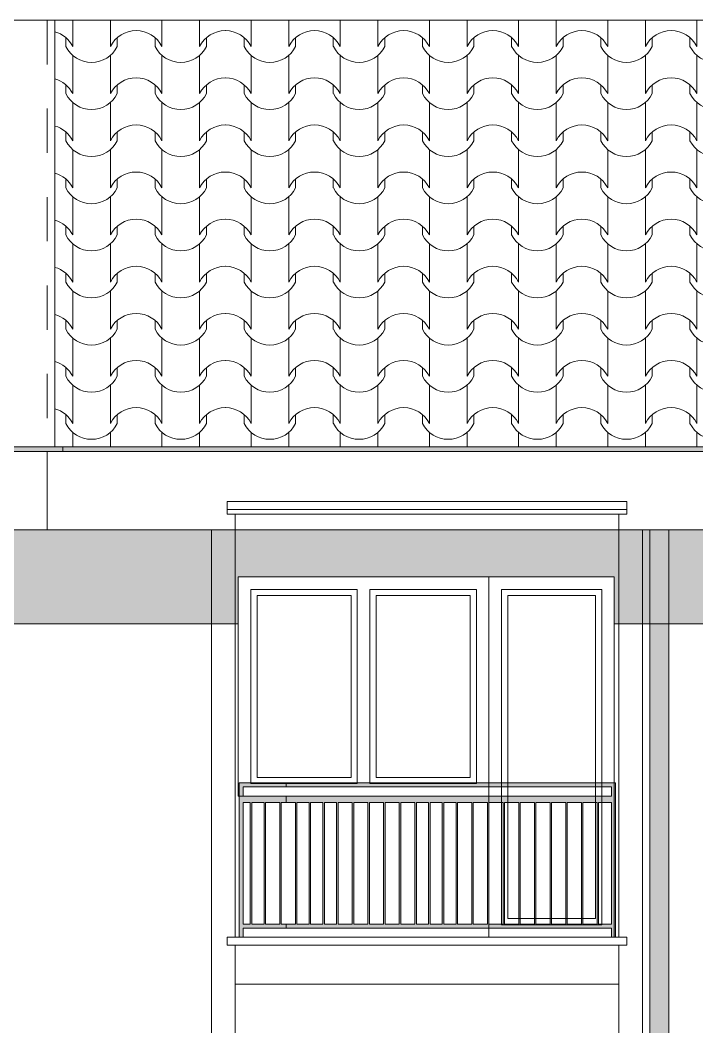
# Model space of a CAD drawing. Header units: feet. Extents: x 2791058 to 2855058, y -67651 to -18651.
# Drawn here: x 2810626 to 2812785, y -32555 to -29342 of the extents above; entities that cross this region are included whole.
import ezdxf

# ---------------------------------------------------------------- set-up
doc = ezdxf.new("R2010")
doc.units = ezdxf.units.FT
doc.header["$MEASUREMENT"] = 0
doc.linetypes.add('Dashed', pattern=[282.222223, 141.111112, -141.111112])
doc.linetypes.add('Hidden Line', pattern=[195.611112, 141.111112, -54.5])
doc.layers.add('Exterior walls', color=7, linetype='Continuous')
for name, color, linetype, lineweight in [('Exterior walls_Pen_No__1', 7, 'Continuous', 0), ('Exterior walls_Pen_No__80', 3, 'Continuous', 0), ('Lines_Pen_No__20', 1, 'Continuous', 0), ('Shell - Roof_Pen_No__21', 7, 'Continuous', 0), ('Structural - Bearing_Pen_No__1', 7, 'Continuous', 0)]:
    doc.layers.add(name, color=color, linetype=linetype, lineweight=lineweight)
doc.layers.add('Structural - Bearing_Pen_No__61', color=7, linetype='Continuous', lineweight=0, true_color=0x6a6a6a)
doc.layers.add('Structural - Bearing_Pen_No__62', color=7, linetype='Continuous', lineweight=0, true_color=0xaaaaaa)

# ---------------------------------------------------------------- blocks, each defined once
blk = doc.blocks.new('*X4', base_point=(2247653.8, -76425))
at = {"layer": 'Structural - Bearing_Pen_No__62', "color": 253, "linetype": 'Continuous', "lineweight": 0, "true_color": 0xaaaaaa}
for p, q in [((2810793.7, -29342.3), (2810793.7, -29365.5)), ((2810913.9, -29342.3), (2810913.9, -29365.5)), ((2811078.2, -29342.3), (2811078.2, -29365.5)), ((2811198.4, -29342.3), (2811198.4, -29365.5)), ((2811362.7, -29342.3), (2811362.7, -29365.5)), ((2811482.9, -29342.3), (2811482.9, -29365.5)), ((2811647.1, -29342.3), (2811647.1, -29365.5)), ((2811767.4, -29342.3), (2811767.4, -29365.5)), ((2811931.6, -29342.3), (2811931.6, -29365.5)), ((2812051.9, -29342.3), (2812051.9, -29365.5)), ((2812216.1, -29342.3), (2812216.1, -29365.5)), ((2812336.3, -29342.3), (2812336.3, -29365.5)), ((2812500.6, -29342.3), (2812500.6, -29365.5)), ((2812620.8, -29342.3), (2812620.8, -29365.5)), ((2812785.1, -29342.3), (2812785.1, -29365.5)), ((2810793.7, -29365.5), (2810793.7, -29426.5)), ((2810913.9, -29365.5), (2810913.9, -29426.5)), ((2811078.2, -29365.5), (2811078.2, -29426.5)), ((2811198.4, -29365.5), (2811198.4, -29426.5)), ((2811362.7, -29365.5), (2811362.7, -29426.5)), ((2811482.9, -29365.5), (2811482.9, -29426.5)), ((2811647.1, -29365.5), (2811647.1, -29426.5)), ((2811767.4, -29365.5), (2811767.4, -29426.5)), ((2811931.6, -29365.5), (2811931.6, -29426.5)), ((2812051.9, -29365.5), (2812051.9, -29426.5)), ((2812216.1, -29365.5), (2812216.1, -29426.5)), ((2812336.3, -29365.5), (2812336.3, -29426.5)), ((2812500.6, -29365.5), (2812500.6, -29426.5)), ((2812620.8, -29365.5), (2812620.8, -29426.5)), ((2812785.1, -29365.5), (2812785.1, -29426.5)), ((2810771.7, -29398.4), (2810771.7, -29426.5)), ((2810935.9, -29398.4), (2810935.9, -29426.5)), ((2811056.2, -29398.4), (2811056.2, -29426.5)), ((2811220.4, -29398.4), (2811220.4, -29426.5)), ((2811340.7, -29398.4), (2811340.7, -29426.5)), ((2811504.9, -29398.4), (2811504.9, -29426.5)), ((2811625.1, -29398.4), (2811625.1, -29426.5)), ((2811789.4, -29398.4), (2811789.4, -29426.5)), ((2811909.6, -29398.4), (2811909.6, -29426.5)), ((2812073.9, -29398.4), (2812073.9, -29426.5)), ((2812194.1, -29398.4), (2812194.1, -29426.5)), ((2812358.3, -29398.4), (2812358.3, -29426.5)), ((2812478.6, -29398.4), (2812478.6, -29426.5)), ((2812642.8, -29398.4), (2812642.8, -29426.5)), ((2812763.1, -29398.4), (2812763.1, -29426.5)), ((2810793.7, -29454.9), (2810793.7, -29515.8)), ((2810913.9, -29454.9), (2810913.9, -29515.8)), ((2811078.2, -29454.9), (2811078.2, -29515.8)), ((2811198.4, -29454.9), (2811198.4, -29515.8)), ((2811362.7, -29454.9), (2811362.7, -29515.8)), ((2811482.9, -29454.9), (2811482.9, -29515.8)), ((2811647.1, -29454.9), (2811647.1, -29515.8)), ((2811767.4, -29454.9), (2811767.4, -29515.8)), ((2811931.6, -29454.9), (2811931.6, -29515.8)), ((2812051.9, -29454.9), (2812051.9, -29515.8)), ((2812216.1, -29454.9), (2812216.1, -29515.8)), ((2812336.3, -29454.9), (2812336.3, -29515.8)), ((2812500.6, -29454.9), (2812500.6, -29515.8)), ((2812620.8, -29454.9), (2812620.8, -29515.8)), ((2812785.1, -29454.9), (2812785.1, -29515.8)), ((2810793.7, -29515.8), (2810793.7, -29576.8)), ((2810913.9, -29515.8), (2810913.9, -29576.8)), ((2811078.2, -29515.8), (2811078.2, -29576.8)), ((2811198.4, -29515.8), (2811198.4, -29576.8)), ((2811362.7, -29515.8), (2811362.7, -29576.8)), ((2811482.9, -29515.8), (2811482.9, -29576.8)), ((2811647.1, -29515.8), (2811647.1, -29576.8)), ((2811767.4, -29515.8), (2811767.4, -29576.8)), ((2811931.6, -29515.8), (2811931.6, -29576.8)), ((2812051.9, -29515.8), (2812051.9, -29576.8)), ((2812216.1, -29515.8), (2812216.1, -29576.8)), ((2812336.3, -29515.8), (2812336.3, -29576.8)), ((2812500.6, -29515.8), (2812500.6, -29576.8)), ((2812620.8, -29515.8), (2812620.8, -29576.8)), ((2812785.1, -29515.8), (2812785.1, -29576.8)), ((2810771.7, -29548.8), (2810771.7, -29576.8)), ((2810935.9, -29548.8), (2810935.9, -29576.8)), ((2811056.2, -29548.8), (2811056.2, -29576.8)), ((2811220.4, -29548.8), (2811220.4, -29576.8)), ((2811340.7, -29548.8), (2811340.7, -29576.8)), ((2811504.9, -29548.8), (2811504.9, -29576.8)), ((2811625.1, -29548.8), (2811625.1, -29576.8)), ((2811789.4, -29548.8), (2811789.4, -29576.8)), ((2811909.6, -29548.8), (2811909.6, -29576.8)), ((2812073.9, -29548.8), (2812073.9, -29576.8)), ((2812194.1, -29548.8), (2812194.1, -29576.8)), ((2812358.3, -29548.8), (2812358.3, -29576.8)), ((2812478.6, -29548.8), (2812478.6, -29576.8)), ((2812642.8, -29548.8), (2812642.8, -29576.8)), ((2812763.1, -29548.8), (2812763.1, -29576.8)), ((2810793.7, -29605.2), (2810793.7, -29666.2)), ((2810913.9, -29605.2), (2810913.9, -29666.2)), ((2811078.2, -29605.2), (2811078.2, -29666.2)), ((2811198.4, -29605.2), (2811198.4, -29666.2)), ((2811362.7, -29605.2), (2811362.7, -29666.2)), ((2811482.9, -29605.2), (2811482.9, -29666.2)), ((2811647.1, -29605.2), (2811647.1, -29666.2)), ((2811767.4, -29605.2), (2811767.4, -29666.2)), ((2811931.6, -29605.2), (2811931.6, -29666.2)), ((2812051.9, -29605.2), (2812051.9, -29666.2)), ((2812216.1, -29605.2), (2812216.1, -29666.2)), ((2812336.3, -29605.2), (2812336.3, -29666.2)), ((2812500.6, -29605.2), (2812500.6, -29666.2)), ((2812620.8, -29605.2), (2812620.8, -29666.2)), ((2812785.1, -29605.2), (2812785.1, -29666.2)), ((2810793.7, -29666.2), (2810793.7, -29727.1)), ((2810913.9, -29666.2), (2810913.9, -29727.1)), ((2811078.2, -29666.2), (2811078.2, -29727.1)), ((2811198.4, -29666.2), (2811198.4, -29727.1)), ((2811362.7, -29666.2), (2811362.7, -29727.1)), ((2811482.9, -29666.2), (2811482.9, -29727.1)), ((2811647.1, -29666.2), (2811647.1, -29727.1)), ((2811767.4, -29666.2), (2811767.4, -29727.1)), ((2811931.6, -29666.2), (2811931.6, -29727.1)), ((2812051.9, -29666.2), (2812051.9, -29727.1)), ((2812216.1, -29666.2), (2812216.1, -29727.1)), ((2812336.3, -29666.2), (2812336.3, -29727.1)), ((2812500.6, -29666.2), (2812500.6, -29727.1)), ((2812620.8, -29666.2), (2812620.8, -29727.1)), ((2812785.1, -29666.2), (2812785.1, -29727.1)), ((2810771.7, -29699.1), (2810771.7, -29727.1)), ((2810935.9, -29699.1), (2810935.9, -29727.1)), ((2811056.2, -29699.1), (2811056.2, -29727.1)), ((2811220.4, -29699.1), (2811220.4, -29727.1)), ((2811340.7, -29699.1), (2811340.7, -29727.1)), ((2811504.9, -29699.1), (2811504.9, -29727.1)), ((2811625.1, -29699.1), (2811625.1, -29727.1)), ((2811789.4, -29699.1), (2811789.4, -29727.1)), ((2811909.6, -29699.1), (2811909.6, -29727.1)), ((2812073.9, -29699.1), (2812073.9, -29727.1)), ((2812194.1, -29699.1), (2812194.1, -29727.1)), ((2812358.3, -29699.1), (2812358.3, -29727.1)), ((2812478.6, -29699.1), (2812478.6, -29727.1)), ((2812642.8, -29699.1), (2812642.8, -29727.1)), ((2812763.1, -29699.1), (2812763.1, -29727.1)), ((2810793.7, -29755.5), (2810793.7, -29816.5)), ((2810913.9, -29755.5), (2810913.9, -29816.5)), ((2811078.2, -29755.5), (2811078.2, -29816.5)), ((2811198.4, -29755.5), (2811198.4, -29816.5)), ((2811362.7, -29755.5), (2811362.7, -29816.5)), ((2811482.9, -29755.5), (2811482.9, -29816.5)), ((2811647.1, -29755.5), (2811647.1, -29816.5)), ((2811767.4, -29755.5), (2811767.4, -29816.5)), ((2811931.6, -29755.5), (2811931.6, -29816.5)), ((2812051.9, -29755.5), (2812051.9, -29816.5)), ((2812216.1, -29755.5), (2812216.1, -29816.5)), ((2812336.3, -29755.5), (2812336.3, -29816.5)), ((2812500.6, -29755.5), (2812500.6, -29816.5)), ((2812620.8, -29755.5), (2812620.8, -29816.5)), ((2812785.1, -29755.5), (2812785.1, -29816.5)), ((2810793.7, -29816.5), (2810793.7, -29877.5)), ((2810913.9, -29816.5), (2810913.9, -29877.5)), ((2811078.2, -29816.5), (2811078.2, -29877.5)), ((2811198.4, -29816.5), (2811198.4, -29877.5)), ((2811362.7, -29816.5), (2811362.7, -29877.5)), ((2811482.9, -29816.5), (2811482.9, -29877.5)), ((2811647.1, -29816.5), (2811647.1, -29877.5)), ((2811767.4, -29816.5), (2811767.4, -29877.5)), ((2811931.6, -29816.5), (2811931.6, -29877.5)), ((2812051.9, -29816.5), (2812051.9, -29877.5)), ((2812216.1, -29816.5), (2812216.1, -29877.5)), ((2812336.3, -29816.5), (2812336.3, -29877.5)), ((2812500.6, -29816.5), (2812500.6, -29877.5)), ((2812620.8, -29816.5), (2812620.8, -29877.5)), ((2812785.1, -29816.5), (2812785.1, -29877.5)), ((2810771.7, -29849.5), (2810771.7, -29877.5)), ((2810935.9, -29849.5), (2810935.9, -29877.5)), ((2811056.2, -29849.5), (2811056.2, -29877.5)), ((2811220.4, -29849.5), (2811220.4, -29877.5)), ((2811340.7, -29849.5), (2811340.7, -29877.5)), ((2811504.9, -29849.5), (2811504.9, -29877.5)), ((2811625.1, -29849.5), (2811625.1, -29877.5)), ((2811789.4, -29849.5), (2811789.4, -29877.5)), ((2811909.6, -29849.5), (2811909.6, -29877.5)), ((2812073.9, -29849.5), (2812073.9, -29877.5)), ((2812194.1, -29849.5), (2812194.1, -29877.5)), ((2812358.3, -29849.5), (2812358.3, -29877.5)), ((2812478.6, -29849.5), (2812478.6, -29877.5)), ((2812642.8, -29849.5), (2812642.8, -29877.5)), ((2812763.1, -29849.5), (2812763.1, -29877.5)), ((2810793.7, -29905.9), (2810793.7, -29966.8)), ((2810913.9, -29905.9), (2810913.9, -29966.8)), ((2811078.2, -29905.9), (2811078.2, -29966.8)), ((2811198.4, -29905.9), (2811198.4, -29966.8)), ((2811362.7, -29905.9), (2811362.7, -29966.8)), ((2811482.9, -29905.9), (2811482.9, -29966.8)), ((2811647.1, -29905.9), (2811647.1, -29966.8)), ((2811767.4, -29905.9), (2811767.4, -29966.8)), ((2811931.6, -29905.9), (2811931.6, -29966.8)), ((2812051.9, -29905.9), (2812051.9, -29966.8)), ((2812216.1, -29905.9), (2812216.1, -29966.8)), ((2812336.3, -29905.9), (2812336.3, -29966.8)), ((2812500.6, -29905.9), (2812500.6, -29966.8)), ((2812620.8, -29905.9), (2812620.8, -29966.8)), ((2812785.1, -29905.9), (2812785.1, -29966.8)), ((2810793.7, -29966.8), (2810793.7, -30027.8)), ((2810913.9, -29966.8), (2810913.9, -30027.8)), ((2811078.2, -29966.8), (2811078.2, -30027.8)), ((2811198.4, -29966.8), (2811198.4, -30027.8)), ((2811362.7, -29966.8), (2811362.7, -30027.8)), ((2811482.9, -29966.8), (2811482.9, -30027.8)), ((2811647.1, -29966.8), (2811647.1, -30027.8)), ((2811767.4, -29966.8), (2811767.4, -30027.8)), ((2811931.6, -29966.8), (2811931.6, -30027.8)), ((2812051.9, -29966.8), (2812051.9, -30027.8)), ((2812216.1, -29966.8), (2812216.1, -30027.8)), ((2812336.3, -29966.8), (2812336.3, -30027.8)), ((2812500.6, -29966.8), (2812500.6, -30027.8)), ((2812620.8, -29966.8), (2812620.8, -30027.8)), ((2812785.1, -29966.8), (2812785.1, -30027.8)), ((2810771.7, -29999.8), (2810771.7, -30027.8)), ((2810935.9, -29999.8), (2810935.9, -30027.8)), ((2811056.2, -29999.8), (2811056.2, -30027.8)), ((2811220.4, -29999.8), (2811220.4, -30027.8)), ((2811340.7, -29999.8), (2811340.7, -30027.8)), ((2811504.9, -29999.8), (2811504.9, -30027.8)), ((2811625.1, -29999.8), (2811625.1, -30027.8)), ((2811789.4, -29999.8), (2811789.4, -30027.8)), ((2811909.6, -29999.8), (2811909.6, -30027.8)), ((2812073.9, -29999.8), (2812073.9, -30027.8)), ((2812194.1, -29999.8), (2812194.1, -30027.8)), ((2812358.3, -29999.8), (2812358.3, -30027.8)), ((2812478.6, -29999.8), (2812478.6, -30027.8)), ((2812642.8, -29999.8), (2812642.8, -30027.8)), ((2812763.1, -29999.8), (2812763.1, -30027.8)), ((2810793.7, -30056.2), (2810793.7, -30117.2)), ((2810913.9, -30056.2), (2810913.9, -30117.2)), ((2811078.2, -30056.2), (2811078.2, -30117.2)), ((2811198.4, -30056.2), (2811198.4, -30117.2)), ((2811362.7, -30056.2), (2811362.7, -30117.2)), ((2811482.9, -30056.2), (2811482.9, -30117.2)), ((2811647.1, -30056.2), (2811647.1, -30117.2)), ((2811767.4, -30056.2), (2811767.4, -30117.2)), ((2811931.6, -30056.2), (2811931.6, -30117.2)), ((2812051.9, -30056.2), (2812051.9, -30117.2)), ((2812216.1, -30056.2), (2812216.1, -30117.2)), ((2812336.3, -30056.2), (2812336.3, -30117.2)), ((2812500.6, -30056.2), (2812500.6, -30117.2)), ((2812620.8, -30056.2), (2812620.8, -30117.2)), ((2812785.1, -30056.2), (2812785.1, -30117.2)), ((2810793.7, -30117.2), (2810793.7, -30178.2)), ((2810913.9, -30117.2), (2810913.9, -30178.2)), ((2811078.2, -30117.2), (2811078.2, -30178.2)), ((2811198.4, -30117.2), (2811198.4, -30178.2)), ((2811362.7, -30117.2), (2811362.7, -30178.2)), ((2811482.9, -30117.2), (2811482.9, -30178.2)), ((2811647.1, -30117.2), (2811647.1, -30178.2)), ((2811767.4, -30117.2), (2811767.4, -30178.2)), ((2811931.6, -30117.2), (2811931.6, -30178.2)), ((2812051.9, -30117.2), (2812051.9, -30178.2)), ((2812216.1, -30117.2), (2812216.1, -30178.2)), ((2812336.3, -30117.2), (2812336.3, -30178.2)), ((2812500.6, -30117.2), (2812500.6, -30178.2)), ((2812620.8, -30117.2), (2812620.8, -30178.2)), ((2812785.1, -30117.2), (2812785.1, -30178.2)), ((2810771.7, -30150.1), (2810771.7, -30178.2)), ((2810935.9, -30150.1), (2810935.9, -30178.2)), ((2811056.2, -30150.1), (2811056.2, -30178.2)), ((2811220.4, -30150.1), (2811220.4, -30178.2)), ((2811340.7, -30150.1), (2811340.7, -30178.2)), ((2811504.9, -30150.1), (2811504.9, -30178.2)), ((2811625.1, -30150.1), (2811625.1, -30178.2)), ((2811789.4, -30150.1), (2811789.4, -30178.2)), ((2811909.6, -30150.1), (2811909.6, -30178.2)), ((2812073.9, -30150.1), (2812073.9, -30178.2)), ((2812194.1, -30150.1), (2812194.1, -30178.2)), ((2812358.3, -30150.1), (2812358.3, -30178.2)), ((2812478.6, -30150.1), (2812478.6, -30178.2)), ((2812642.8, -30150.1), (2812642.8, -30178.2)), ((2812763.1, -30150.1), (2812763.1, -30178.2)), ((2810793.7, -30206.5), (2810793.7, -30267.5)), ((2810913.9, -30206.5), (2810913.9, -30267.5)), ((2811078.2, -30206.5), (2811078.2, -30267.5)), ((2811198.4, -30206.5), (2811198.4, -30267.5)), ((2811362.7, -30206.5), (2811362.7, -30267.5)), ((2811482.9, -30206.5), (2811482.9, -30267.5)), ((2811647.1, -30206.5), (2811647.1, -30267.5)), ((2811767.4, -30206.5), (2811767.4, -30267.5)), ((2811931.6, -30206.5), (2811931.6, -30267.5)), ((2812051.9, -30206.5), (2812051.9, -30267.5)), ((2812216.1, -30206.5), (2812216.1, -30267.5)), ((2812336.3, -30206.5), (2812336.3, -30267.5)), ((2812500.6, -30206.5), (2812500.6, -30267.5)), ((2812620.8, -30206.5), (2812620.8, -30267.5)), ((2812785.1, -30206.5), (2812785.1, -30267.5)), ((2810793.7, -30267.5), (2810793.7, -30328.5)), ((2810913.9, -30267.5), (2810913.9, -30328.5)), ((2811078.2, -30267.5), (2811078.2, -30328.5)), ((2811198.4, -30267.5), (2811198.4, -30328.5)), ((2811362.7, -30267.5), (2811362.7, -30328.5)), ((2811482.9, -30267.5), (2811482.9, -30328.5)), ((2811647.1, -30267.5), (2811647.1, -30328.5)), ((2811767.4, -30267.5), (2811767.4, -30328.5)), ((2811931.6, -30267.5), (2811931.6, -30328.5)), ((2812051.9, -30267.5), (2812051.9, -30328.5)), ((2812216.1, -30267.5), (2812216.1, -30328.5)), ((2812336.3, -30267.5), (2812336.3, -30328.5)), ((2812500.6, -30267.5), (2812500.6, -30328.5)), ((2812620.8, -30267.5), (2812620.8, -30328.5)), ((2812785.1, -30267.5), (2812785.1, -30328.5)), ((2810771.7, -30300.5), (2810771.7, -30328.5)), ((2810935.9, -30300.5), (2810935.9, -30328.5)), ((2811056.2, -30300.5), (2811056.2, -30328.5)), ((2811220.4, -30300.5), (2811220.4, -30328.5)), ((2811340.7, -30300.5), (2811340.7, -30328.5)), ((2811504.9, -30300.5), (2811504.9, -30328.5)), ((2811625.1, -30300.5), (2811625.1, -30328.5)), ((2811789.4, -30300.5), (2811789.4, -30328.5)), ((2811909.6, -30300.5), (2811909.6, -30328.5)), ((2812073.9, -30300.5), (2812073.9, -30328.5)), ((2812194.1, -30300.5), (2812194.1, -30328.5)), ((2812358.3, -30300.5), (2812358.3, -30328.5)), ((2812478.6, -30300.5), (2812478.6, -30328.5)), ((2812642.8, -30300.5), (2812642.8, -30328.5)), ((2812763.1, -30300.5), (2812763.1, -30328.5)), ((2810793.7, -30356.9), (2810793.7, -30417.9)), ((2810913.9, -30356.9), (2810913.9, -30417.9)), ((2811078.2, -30356.9), (2811078.2, -30417.9)), ((2811198.4, -30356.9), (2811198.4, -30417.9)), ((2811362.7, -30356.9), (2811362.7, -30417.9)), ((2811482.9, -30356.9), (2811482.9, -30417.9)), ((2811647.1, -30356.9), (2811647.1, -30417.9)), ((2811767.4, -30356.9), (2811767.4, -30417.9)), ((2811931.6, -30356.9), (2811931.6, -30417.9)), ((2812051.9, -30356.9), (2812051.9, -30417.9)), ((2812216.1, -30356.9), (2812216.1, -30417.9)), ((2812336.3, -30356.9), (2812336.3, -30417.9)), ((2812500.6, -30356.9), (2812500.6, -30417.9)), ((2812620.8, -30356.9), (2812620.8, -30417.9)), ((2812785.1, -30356.9), (2812785.1, -30417.9)), ((2810793.7, -30417.9), (2810793.7, -30478.8)), ((2810913.9, -30417.9), (2810913.9, -30478.8)), ((2811078.2, -30417.9), (2811078.2, -30478.8)), ((2811198.4, -30417.9), (2811198.4, -30478.8)), ((2811362.7, -30417.9), (2811362.7, -30478.8)), ((2811482.9, -30417.9), (2811482.9, -30478.8)), ((2811647.1, -30417.9), (2811647.1, -30478.8)), ((2811767.4, -30417.9), (2811767.4, -30478.8)), ((2811931.6, -30417.9), (2811931.6, -30478.8)), ((2812051.9, -30417.9), (2812051.9, -30478.8)), ((2812216.1, -30417.9), (2812216.1, -30478.8)), ((2812336.3, -30417.9), (2812336.3, -30478.8)), ((2812500.6, -30417.9), (2812500.6, -30478.8)), ((2812620.8, -30417.9), (2812620.8, -30478.8)), ((2812785.1, -30417.9), (2812785.1, -30478.8)), ((2810771.7, -30450.8), (2810771.7, -30478.8)), ((2810935.9, -30450.8), (2810935.9, -30478.8)), ((2811056.2, -30450.8), (2811056.2, -30478.8)), ((2811220.4, -30450.8), (2811220.4, -30478.8)), ((2811340.7, -30450.8), (2811340.7, -30478.8)), ((2811504.9, -30450.8), (2811504.9, -30478.8)), ((2811625.1, -30450.8), (2811625.1, -30478.8)), ((2811789.4, -30450.8), (2811789.4, -30478.8)), ((2811909.6, -30450.8), (2811909.6, -30478.8)), ((2812073.9, -30450.8), (2812073.9, -30478.8)), ((2812194.1, -30450.8), (2812194.1, -30478.8)), ((2812358.3, -30450.8), (2812358.3, -30478.8)), ((2812478.6, -30450.8), (2812478.6, -30478.8)), ((2812642.8, -30450.8), (2812642.8, -30478.8)), ((2812763.1, -30450.8), (2812763.1, -30478.8)), ((2810793.7, -30507.2), (2810793.7, -30568.2)), ((2810913.9, -30507.2), (2810913.9, -30568.2)), ((2811078.2, -30507.2), (2811078.2, -30568.2)), ((2811198.4, -30507.2), (2811198.4, -30568.2)), ((2811362.7, -30507.2), (2811362.7, -30568.2)), ((2811482.9, -30507.2), (2811482.9, -30568.2)), ((2811647.1, -30507.2), (2811647.1, -30568.2)), ((2811767.4, -30507.2), (2811767.4, -30568.2)), ((2811931.6, -30507.2), (2811931.6, -30568.2)), ((2812051.9, -30507.2), (2812051.9, -30568.2)), ((2812216.1, -30507.2), (2812216.1, -30568.2)), ((2812336.3, -30507.2), (2812336.3, -30568.2)), ((2812500.6, -30507.2), (2812500.6, -30568.2)), ((2812620.8, -30507.2), (2812620.8, -30568.2)), ((2812785.1, -30507.2), (2812785.1, -30568.2)), ((2810793.7, -30568.2), (2810793.7, -30629.2)), ((2810913.9, -30568.2), (2810913.9, -30629.2)), ((2811078.2, -30568.2), (2811078.2, -30629.2)), ((2811198.4, -30568.2), (2811198.4, -30629.2)), ((2811362.7, -30568.2), (2811362.7, -30629.2)), ((2811482.9, -30568.2), (2811482.9, -30629.2)), ((2811647.1, -30568.2), (2811647.1, -30629.2)), ((2811767.4, -30568.2), (2811767.4, -30629.2)), ((2811931.6, -30568.2), (2811931.6, -30629.2)), ((2812051.9, -30568.2), (2812051.9, -30629.2)), ((2812216.1, -30568.2), (2812216.1, -30629.2)), ((2812336.3, -30568.2), (2812336.3, -30629.2)), ((2812500.6, -30568.2), (2812500.6, -30629.2)), ((2812620.8, -30568.2), (2812620.8, -30629.2)), ((2812785.1, -30568.2), (2812785.1, -30629.2)), ((2810771.7, -30601.1), (2810771.7, -30629.2)), ((2810935.9, -30601.1), (2810935.9, -30629.2)), ((2811056.2, -30601.1), (2811056.2, -30629.2)), ((2811220.4, -30601.1), (2811220.4, -30629.2)), ((2811340.7, -30601.1), (2811340.7, -30629.2)), ((2811504.9, -30601.1), (2811504.9, -30629.2)), ((2811625.1, -30601.1), (2811625.1, -30629.2)), ((2811789.4, -30601.1), (2811789.4, -30629.2)), ((2811909.6, -30601.1), (2811909.6, -30629.2)), ((2812073.9, -30601.1), (2812073.9, -30629.2)), ((2812194.1, -30601.1), (2812194.1, -30629.2)), ((2812358.3, -30601.1), (2812358.3, -30629.2)), ((2812478.6, -30601.1), (2812478.6, -30629.2)), ((2812642.8, -30601.1), (2812642.8, -30629.2)), ((2812763.1, -30601.1), (2812763.1, -30629.2)), ((2810793.7, -30657.6), (2810793.7, -30703.5)), ((2810913.9, -30657.6), (2810913.9, -30703.5)), ((2811078.2, -30657.6), (2811078.2, -30703.5)), ((2811198.4, -30657.6), (2811198.4, -30703.5)), ((2811362.7, -30657.6), (2811362.7, -30703.5)), ((2811482.9, -30657.6), (2811482.9, -30703.5)), ((2811647.1, -30657.6), (2811647.1, -30703.5)), ((2811767.4, -30657.6), (2811767.4, -30703.5)), ((2811931.6, -30657.6), (2811931.6, -30703.5)), ((2812051.9, -30657.6), (2812051.9, -30703.5)), ((2812216.1, -30657.6), (2812216.1, -30703.5)), ((2812336.3, -30657.6), (2812336.3, -30703.5)), ((2812500.6, -30657.6), (2812500.6, -30703.5)), ((2812620.8, -30657.6), (2812620.8, -30703.5)), ((2812785.1, -30657.6), (2812785.1, -30703.5))]:
    blk.add_line(p, q, dxfattribs=at)
for centre, radius, start, end in [((2810711.3, -29468.4), 92.5, 26.9885, 74.1368), ((2810996.3, -29468.4), 92.5, 90.1705, 153.0115), ((2810995.8, -29468.4), 92.5, 26.9885, 89.8295), ((2811280.8, -29468.4), 92.5, 90.1705, 153.0115), ((2811280.3, -29468.4), 92.5, 26.9885, 89.8295), ((2811565.3, -29468.4), 92.5, 90.1705, 153.0115), ((2811564.7, -29468.4), 92.5, 26.9885, 89.8295), ((2811849.8, -29468.4), 92.5, 90.1705, 153.0115), ((2811849.2, -29468.4), 92.5, 26.9885, 89.8295), ((2812134.3, -29468.4), 92.5, 90.1705, 153.0115), ((2812133.7, -29468.4), 92.5, 26.9885, 89.8295), ((2812418.7, -29468.4), 92.5, 90.1705, 153.0115), ((2812418.2, -29468.4), 92.5, 26.9885, 89.8295), ((2812703.2, -29468.4), 92.5, 90.1705, 153.0115), ((2812702.7, -29468.4), 92.5, 26.9885, 89.8295), ((2810853.8, -29385.2), 91.9, 206.7044, 333.2956), ((2811138.3, -29385.2), 91.9, 206.7044, 333.2956), ((2811422.8, -29385.2), 91.9, 206.7044, 333.2956), ((2811707.3, -29385.2), 91.9, 206.7044, 333.2956), ((2811991.7, -29385.2), 91.9, 206.7044, 333.2956), ((2812276.2, -29385.2), 91.9, 206.7044, 333.2956), ((2812560.7, -29385.2), 91.9, 206.7044, 333.2956), ((2812845.2, -29385.2), 91.9, 206.7044, 333.2956), ((2810711.3, -29618.8), 92.5, 26.9885, 74.1368), ((2810996.3, -29618.8), 92.5, 90.1705, 153.0115), ((2810995.8, -29618.8), 92.5, 26.9885, 89.8295), ((2811280.8, -29618.8), 92.5, 90.1705, 153.0115), ((2811280.3, -29618.8), 92.5, 26.9885, 89.8295), ((2811565.3, -29618.8), 92.5, 90.1705, 153.0115), ((2811564.7, -29618.8), 92.5, 26.9885, 89.8295), ((2811849.8, -29618.8), 92.5, 90.1705, 153.0115), ((2811849.2, -29618.8), 92.5, 26.9885, 89.8295), ((2812134.3, -29618.8), 92.5, 90.1705, 153.0115), ((2812133.7, -29618.8), 92.5, 26.9885, 89.8295), ((2812418.7, -29618.8), 92.5, 90.1705, 153.0115), ((2812418.2, -29618.8), 92.5, 26.9885, 89.8295), ((2812703.2, -29618.8), 92.5, 90.1705, 153.0115), ((2812702.7, -29618.8), 92.5, 26.9885, 89.8295), ((2810853.8, -29535.5), 91.9, 206.7044, 333.2956), ((2811138.3, -29535.5), 91.9, 206.7044, 333.2956), ((2811422.8, -29535.5), 91.9, 206.7044, 333.2956), ((2811707.3, -29535.5), 91.9, 206.7044, 333.2956), ((2811991.7, -29535.5), 91.9, 206.7044, 333.2956), ((2812276.2, -29535.5), 91.9, 206.7044, 333.2956), ((2812560.7, -29535.5), 91.9, 206.7044, 333.2956), ((2812845.2, -29535.5), 91.9, 206.7044, 333.2956), ((2810711.3, -29769.1), 92.5, 26.9885, 74.1368), ((2810996.3, -29769.1), 92.5, 90.1705, 153.0115), ((2810995.8, -29769.1), 92.5, 26.9885, 89.8295), ((2811280.8, -29769.1), 92.5, 90.1705, 153.0115), ((2811280.3, -29769.1), 92.5, 26.9885, 89.8295), ((2811565.3, -29769.1), 92.5, 90.1705, 153.0115), ((2811564.7, -29769.1), 92.5, 26.9885, 89.8295), ((2811849.8, -29769.1), 92.5, 90.1705, 153.0115), ((2811849.2, -29769.1), 92.5, 26.9885, 89.8295), ((2812134.3, -29769.1), 92.5, 90.1705, 153.0115), ((2812133.7, -29769.1), 92.5, 26.9885, 89.8295), ((2812418.7, -29769.1), 92.5, 90.1705, 153.0115), ((2812418.2, -29769.1), 92.5, 26.9885, 89.8295), ((2812703.2, -29769.1), 92.5, 90.1705, 153.0115), ((2812702.7, -29769.1), 92.5, 26.9885, 89.8295), ((2810853.8, -29685.8), 91.9, 206.7044, 333.2956), ((2811138.3, -29685.8), 91.9, 206.7044, 333.2956), ((2811422.8, -29685.8), 91.9, 206.7044, 333.2956), ((2811707.3, -29685.8), 91.9, 206.7044, 333.2956), ((2811991.7, -29685.8), 91.9, 206.7044, 333.2956), ((2812276.2, -29685.8), 91.9, 206.7044, 333.2956), ((2812560.7, -29685.8), 91.9, 206.7044, 333.2956), ((2812845.2, -29685.8), 91.9, 206.7044, 333.2956), ((2810711.3, -29919.4), 92.5, 26.9885, 74.1368), ((2810996.3, -29919.4), 92.5, 90.1705, 153.0115), ((2810995.8, -29919.4), 92.5, 26.9885, 89.8295), ((2811280.8, -29919.4), 92.5, 90.1705, 153.0115), ((2811280.3, -29919.4), 92.5, 26.9885, 89.8295), ((2811565.3, -29919.4), 92.5, 90.1705, 153.0115), ((2811564.7, -29919.4), 92.5, 26.9885, 89.8295), ((2811849.8, -29919.4), 92.5, 90.1705, 153.0115), ((2811849.2, -29919.4), 92.5, 26.9885, 89.8295), ((2812134.3, -29919.4), 92.5, 90.1705, 153.0115), ((2812133.7, -29919.4), 92.5, 26.9885, 89.8295), ((2812418.7, -29919.4), 92.5, 90.1705, 153.0115), ((2812418.2, -29919.4), 92.5, 26.9885, 89.8295), ((2812703.2, -29919.4), 92.5, 90.1705, 153.0115), ((2812702.7, -29919.4), 92.5, 26.9885, 89.8295), ((2810853.8, -29836.2), 91.9, 206.7044, 333.2956), ((2811138.3, -29836.2), 91.9, 206.7044, 333.2956), ((2811422.8, -29836.2), 91.9, 206.7044, 333.2956), ((2811707.3, -29836.2), 91.9, 206.7044, 333.2956), ((2811991.7, -29836.2), 91.9, 206.7044, 333.2956), ((2812276.2, -29836.2), 91.9, 206.7044, 333.2956), ((2812560.7, -29836.2), 91.9, 206.7044, 333.2956), ((2812845.2, -29836.2), 91.9, 206.7044, 333.2956), ((2810711.3, -30069.8), 92.5, 26.9885, 74.1368), ((2810996.3, -30069.8), 92.5, 90.1705, 153.0115), ((2810995.8, -30069.8), 92.5, 26.9885, 89.8295), ((2811280.8, -30069.8), 92.5, 90.1705, 153.0115), ((2811280.3, -30069.8), 92.5, 26.9885, 89.8295), ((2811565.3, -30069.8), 92.5, 90.1705, 153.0115), ((2811564.7, -30069.8), 92.5, 26.9885, 89.8295), ((2811849.8, -30069.8), 92.5, 90.1705, 153.0115), ((2811849.2, -30069.8), 92.5, 26.9885, 89.8295), ((2812134.3, -30069.8), 92.5, 90.1705, 153.0115), ((2812133.7, -30069.8), 92.5, 26.9885, 89.8295), ((2812418.7, -30069.8), 92.5, 90.1705, 153.0115), ((2812418.2, -30069.8), 92.5, 26.9885, 89.8295), ((2812703.2, -30069.8), 92.5, 90.1705, 153.0115), ((2812702.7, -30069.8), 92.5, 26.9885, 89.8295), ((2810853.8, -29986.5), 91.9, 206.7044, 333.2956), ((2811138.3, -29986.5), 91.9, 206.7044, 333.2956), ((2811422.8, -29986.5), 91.9, 206.7044, 333.2956), ((2811707.3, -29986.5), 91.9, 206.7044, 333.2956), ((2811991.7, -29986.5), 91.9, 206.7044, 333.2956), ((2812276.2, -29986.5), 91.9, 206.7044, 333.2956), ((2812560.7, -29986.5), 91.9, 206.7044, 333.2956), ((2812845.2, -29986.5), 91.9, 206.7044, 333.2956), ((2810996.3, -30220.1), 92.5, 90.1705, 153.0115), ((2810995.8, -30220.1), 92.5, 26.9885, 89.8295), ((2811280.8, -30220.1), 92.5, 90.1705, 153.0115), ((2811280.3, -30220.1), 92.5, 26.9885, 89.8295), ((2811565.3, -30220.1), 92.5, 90.1705, 153.0115), ((2811564.7, -30220.1), 92.5, 26.9885, 89.8295), ((2811849.8, -30220.1), 92.5, 90.1705, 153.0115), ((2811849.2, -30220.1), 92.5, 26.9885, 89.8295), ((2812134.3, -30220.1), 92.5, 90.1705, 153.0115), ((2812133.7, -30220.1), 92.5, 26.9885, 89.8295), ((2812418.7, -30220.1), 92.5, 90.1705, 153.0115), ((2812418.2, -30220.1), 92.5, 26.9885, 89.8295), ((2812703.2, -30220.1), 92.5, 90.1705, 153.0115), ((2812702.7, -30220.1), 92.5, 26.9885, 89.8295), ((2810711.3, -30220.1), 92.5, 26.9885, 74.1368), ((2810853.8, -30136.8), 91.9, 206.7044, 333.2956), ((2811138.3, -30136.8), 91.9, 206.7044, 333.2956), ((2811422.8, -30136.8), 91.9, 206.7044, 333.2956), ((2811707.3, -30136.8), 91.9, 206.7044, 333.2956), ((2811991.7, -30136.8), 91.9, 206.7044, 333.2956), ((2812276.2, -30136.8), 91.9, 206.7044, 333.2956), ((2812560.7, -30136.8), 91.9, 206.7044, 333.2956), ((2812845.2, -30136.8), 91.9, 206.7044, 333.2956), ((2810711.3, -30370.5), 92.5, 26.9885, 74.1368), ((2810996.3, -30370.5), 92.5, 90.1705, 153.0115), ((2810995.8, -30370.5), 92.5, 26.9885, 89.8295), ((2811280.8, -30370.5), 92.5, 90.1705, 153.0115), ((2811280.3, -30370.5), 92.5, 26.9885, 89.8295), ((2811565.3, -30370.5), 92.5, 90.1705, 153.0115), ((2811564.7, -30370.5), 92.5, 26.9885, 89.8295), ((2811849.8, -30370.5), 92.5, 90.1705, 153.0115), ((2811849.2, -30370.5), 92.5, 26.9885, 89.8295), ((2812134.3, -30370.5), 92.5, 90.1705, 153.0115), ((2812133.7, -30370.5), 92.5, 26.9885, 89.8295), ((2812418.7, -30370.5), 92.5, 90.1705, 153.0115), ((2812418.2, -30370.5), 92.5, 26.9885, 89.8295), ((2812703.2, -30370.5), 92.5, 90.1705, 153.0115), ((2812702.7, -30370.5), 92.5, 26.9885, 89.8295), ((2810853.8, -30287.2), 91.9, 206.7044, 333.2956), ((2811138.3, -30287.2), 91.9, 206.7044, 333.2956), ((2811422.8, -30287.2), 91.9, 206.7044, 333.2956), ((2811707.3, -30287.2), 91.9, 206.7044, 333.2956), ((2811991.7, -30287.2), 91.9, 206.7044, 333.2956), ((2812276.2, -30287.2), 91.9, 206.7044, 333.2956), ((2812560.7, -30287.2), 91.9, 206.7044, 333.2956), ((2812845.2, -30287.2), 91.9, 206.7044, 333.2956), ((2810711.3, -30520.8), 92.5, 26.9885, 74.1368), ((2810996.3, -30520.8), 92.5, 90.1705, 153.0115), ((2810995.8, -30520.8), 92.5, 26.9885, 89.8295), ((2811280.8, -30520.8), 92.5, 90.1705, 153.0115), ((2811280.3, -30520.8), 92.5, 26.9885, 89.8295), ((2811565.3, -30520.8), 92.5, 90.1705, 153.0115), ((2811564.7, -30520.8), 92.5, 26.9885, 89.8295), ((2811849.8, -30520.8), 92.5, 90.1705, 153.0115), ((2811849.2, -30520.8), 92.5, 26.9885, 89.8295), ((2812134.3, -30520.8), 92.5, 90.1705, 153.0115), ((2812133.7, -30520.8), 92.5, 26.9885, 89.8295), ((2812418.7, -30520.8), 92.5, 90.1705, 153.0115), ((2812418.2, -30520.8), 92.5, 26.9885, 89.8295), ((2812703.2, -30520.8), 92.5, 90.1705, 153.0115), ((2812702.7, -30520.8), 92.5, 26.9885, 89.8295), ((2810853.8, -30437.5), 91.9, 206.7044, 333.2956), ((2811138.3, -30437.5), 91.9, 206.7044, 333.2956), ((2811422.8, -30437.5), 91.9, 206.7044, 333.2956), ((2811707.3, -30437.5), 91.9, 206.7044, 333.2956), ((2811991.7, -30437.5), 91.9, 206.7044, 333.2956), ((2812276.2, -30437.5), 91.9, 206.7044, 333.2956), ((2812560.7, -30437.5), 91.9, 206.7044, 333.2956), ((2812845.2, -30437.5), 91.9, 206.7044, 333.2956), ((2810996.3, -30671.1), 92.5, 90.1705, 153.0115), ((2810995.8, -30671.1), 92.5, 26.9885, 89.8295), ((2811280.8, -30671.1), 92.5, 90.1705, 153.0115), ((2811280.3, -30671.1), 92.5, 26.9885, 89.8295), ((2811565.3, -30671.1), 92.5, 90.1705, 153.0115), ((2811564.7, -30671.1), 92.5, 26.9885, 89.8295), ((2811849.8, -30671.1), 92.5, 90.1705, 153.0115), ((2811849.2, -30671.1), 92.5, 26.9885, 89.8295), ((2812134.3, -30671.1), 92.5, 90.1705, 153.0115), ((2812133.7, -30671.1), 92.5, 26.9885, 89.8295), ((2812418.7, -30671.1), 92.5, 90.1705, 153.0115), ((2812418.2, -30671.1), 92.5, 26.9885, 89.8295), ((2812703.2, -30671.1), 92.5, 90.1705, 153.0115), ((2812702.7, -30671.1), 92.5, 26.9885, 89.8295), ((2810711.3, -30671.1), 92.5, 26.9885, 74.1368), ((2810853.8, -30587.8), 91.9, 206.7044, 333.2956), ((2811138.3, -30587.8), 91.9, 206.7044, 333.2956), ((2811422.8, -30587.8), 91.9, 206.7044, 333.2956), ((2811707.3, -30587.8), 91.9, 206.7044, 333.2956), ((2811991.7, -30587.8), 91.9, 206.7044, 333.2956), ((2812276.2, -30587.8), 91.9, 206.7044, 333.2956), ((2812560.7, -30587.8), 91.9, 206.7044, 333.2956), ((2812845.2, -30587.8), 91.9, 206.7044, 333.2956)]:
    blk.add_arc(centre, radius, start, end, dxfattribs=at)
blk = doc.blocks.new('Fill_2', base_point=(2247653.8, -74225))
at = {"layer": 'Structural - Bearing_Pen_No__1', "color": 7, "linetype": 'Continuous', "lineweight": 0}
for p, q in [((2813338.9, -29342.3), (2810736.6, -29342.3)), ((2810736.6, -29342.3), (2810736.6, -30703.5)), ((2810736.6, -30703.5), (2810761.6, -30703.5)), ((2810761.6, -30703.5), (2818386.6, -30703.5))]:
    blk.add_line(p, q, dxfattribs=at)
at = {"layer": 'Structural - Bearing_Pen_No__62', "color": 253, "linetype": 'Continuous', "lineweight": 0, "true_color": 0xaaaaaa}
blk.add_blockref('*X4', (2247653.8, -76425), dxfattribs=at)
blk = doc.blocks.new('Wall_7', base_point=(2812695.1, -30968.5))
at = {"layer": 'Exterior walls', "linetype": 'Continuous', "lineweight": 0}
blk.add_hatch(color=255, dxfattribs=at).paths.add_polyline_path([(2812635.1, -30968.5), (2812635.1, -36803.7), (2812695.1, -36830.4), (2812695.1, -30968.5)])
at = {"layer": 'Exterior walls_Pen_No__1', "color": 7, "linetype": 'Continuous', "lineweight": 0, "flags": 128}
for points in [[(2812635.1, -30968.5), (2812635.1, -36803.7)], [(2812695.1, -30968.5), (2812635.1, -30968.5)], [(2812695.1, -36830.4), (2812695.1, -30968.5)]]:
    blk.add_lwpolyline(points, dxfattribs=at)

msp = doc.modelspace()

# ---------------------------------------------------------------- hatches: boundary and pattern name
at = {"layer": 'Exterior walls_Pen_No__80', "linetype": 'Continuous', "lineweight": 0, "true_color": 0x7fff7f}
msp.add_hatch(color=91, dxfattribs=at).paths.add_polyline_path([(2802711.6, -30968.5), (2802711.6, -31268.5), (2803521.6, -31268.5), (2803521.6, -31118.5), (2804721.6, -31118.5), (2804721.6, -31268.5), (2805096.7, -31268.5), (2805096.7, -31118.5), (2805496.7, -31118.5), (2805496.7, -31268.5), (2807675.3, -31268.5), (2807675.3, -31118.5), (2808075.3, -31118.5), (2808075.3, -31268.5), (2808496.6, -31268.5), (2808496.6, -31118.5), (2809696.6, -31118.5), (2809696.6, -31268.5), (2811321.6, -31268.5), (2811321.6, -31118.5), (2812521.6, -31118.5), (2812521.6, -31268.5), (2812950.4, -31268.5), (2812950.4, -31118.5), (2813350.4, -31118.5), (2813350.4, -31268.5), (2815461.2, -31268.5), (2815461.2, -31118.5), (2815861.2, -31118.5), (2815861.2, -31268.5), (2816296.6, -31268.5), (2816296.6, -31118.5), (2817496.6, -31118.5), (2817496.6, -31268.5), (2818311.6, -31268.5), (2818311.6, -30968.5)])
at = {"layer": 'Structural - Bearing_Pen_No__61', "linetype": 'Continuous', "lineweight": 0, "true_color": 0x6a6a6a}
for points in [[(2810761.6, -30718.5), (2810761.6, -30703.5), (2810736.6, -30703.5), (2802486.6, -30703.5), (2802486.6, -30718.5), (2810711.6, -30718.5)], [(2818536.6, -30718.5), (2818536.6, -30703.5), (2818386.6, -30703.5), (2810761.6, -30703.5), (2810761.6, -30718.5)]]:
    msp.add_hatch(color=251, dxfattribs=at).paths.add_polyline_path(points)
h = msp.add_hatch(color=251, dxfattribs=at)
h.paths.add_polyline_path([(2811325.1, -31775.9), (2811325.1, -32268.5), (2811337.1, -32268.5), (2811337.1, -32239.8), (2811475.1, -32239.8), (2811475.1, -32227.3), (2811459.1, -32227.3), (2811459.1, -31838.5), (2811475.1, -31838.5), (2811475.1, -31818.5), (2811337.1, -31818.5), (2811337.1, -31788.5), (2811475.1, -31788.5), (2811475.1, -31775.9), (2811337.1, -31775.9)])
h.paths.add_polyline_path([(2811337.1, -31838.5), (2811360.3, -31838.5), (2811360.3, -32227.3), (2811337.1, -32227.3)], flags=0)
h.paths.add_polyline_path([(2811365.3, -31838.5), (2811404.1, -31838.5), (2811404.1, -32227.3), (2811365.3, -32227.3)], flags=0)
h.paths.add_polyline_path([(2811409.1, -31838.5), (2811454.1, -31838.5), (2811454.1, -32227.3), (2811409.1, -32227.3)], flags=0)
h = msp.add_hatch(color=251, dxfattribs=at)
h.paths.add_polyline_path([(2811475.1, -32239.8), (2812513.1, -32239.8), (2812513.1, -32268.5), (2812525.1, -32268.5), (2812525.1, -31775.9), (2812513.1, -31775.9), (2811475.1, -31775.9), (2811475.1, -31788.5), (2812513.1, -31788.5), (2812513.1, -31818.5), (2811475.1, -31818.5), (2811475.1, -31838.5), (2811504.1, -31838.5), (2811504.1, -32227.3), (2811475.1, -32227.3)])
h.paths.add_polyline_path([(2811509.1, -32227.3), (2811509.1, -31838.5), (2811547.8, -31838.5), (2811547.8, -32227.3)], flags=0)
h.paths.add_polyline_path([(2811591.6, -32227.3), (2811552.8, -32227.3), (2811552.8, -31838.5), (2811591.6, -31838.5)], flags=0)
h.paths.add_polyline_path([(2811596.6, -31838.5), (2811635.3, -31838.5), (2811635.3, -32227.3), (2811596.6, -32227.3)], flags=0)
h.paths.add_polyline_path([(2811685.3, -32227.3), (2811640.3, -32227.3), (2811640.3, -31838.5), (2811685.3, -31838.5)], flags=0)
h.paths.add_polyline_path([(2811690.3, -32227.3), (2811690.3, -31838.5), (2811735.3, -31838.5), (2811735.3, -32227.3)], flags=0)
h.paths.add_polyline_path([(2811740.3, -31838.5), (2811785.3, -31838.5), (2811785.3, -32227.3), (2811740.3, -32227.3)], flags=0)
h.paths.add_polyline_path([(2811790.3, -31838.5), (2811835.3, -31838.5), (2811835.3, -32227.3), (2811790.3, -32227.3)], flags=0)
h.paths.add_polyline_path([(2811840.3, -32227.3), (2811840.3, -31838.5), (2811885.3, -31838.5), (2811885.3, -32227.3)], flags=0)
h.paths.add_polyline_path([(2811929.1, -32227.3), (2811890.3, -32227.3), (2811890.3, -31838.5), (2811929.1, -31838.5)], flags=0)
h.paths.add_polyline_path([(2811934.1, -31838.5), (2811972.8, -31838.5), (2811972.8, -32227.3), (2811934.1, -32227.3)], flags=0)
h.paths.add_polyline_path([(2811977.8, -31838.5), (2812016.6, -31838.5), (2812016.6, -32227.3), (2811977.8, -32227.3)], flags=0)
h.paths.add_polyline_path([(2812021.6, -32227.3), (2812021.6, -31838.5), (2812066.6, -31838.5), (2812066.6, -32227.3)], flags=0)
h.paths.add_polyline_path([(2812116.6, -32227.3), (2812071.6, -32227.3), (2812071.6, -31838.5), (2812116.6, -31838.5)], flags=0)
h.paths.add_polyline_path([(2812166.6, -32227.3), (2812121.6, -32227.3), (2812121.6, -31838.5), (2812166.6, -31838.5)], flags=0)
h.paths.add_polyline_path([(2812171.6, -32227.3), (2812171.6, -31838.5), (2812216.6, -31838.5), (2812216.6, -32227.3)], flags=0)
h.paths.add_polyline_path([(2812221.6, -32227.3), (2812221.6, -31838.5), (2812266.6, -31838.5), (2812266.6, -32227.3)], flags=0)
h.paths.add_polyline_path([(2812271.6, -31838.5), (2812316.6, -31838.5), (2812316.6, -32227.3), (2812271.6, -32227.3)], flags=0)
h.paths.add_polyline_path([(2812321.6, -32227.3), (2812321.6, -31838.5), (2812366.6, -31838.5), (2812366.6, -32227.3)], flags=0)
h.paths.add_polyline_path([(2812371.6, -31838.5), (2812416.6, -31838.5), (2812416.6, -32227.3), (2812371.6, -32227.3)], flags=0)
h.paths.add_polyline_path([(2812421.6, -32227.3), (2812421.6, -31838.5), (2812466.6, -31838.5), (2812466.6, -32227.3)], flags=0)
h.paths.add_polyline_path([(2812471.6, -31838.5), (2812513.1, -31838.5), (2812513.1, -32227.3), (2812471.6, -32227.3)], flags=0)

# ---------------------------------------------------------------- linework, layer by layer
at = {"layer": 'Exterior walls_Pen_No__1', "color": 7, "linetype": 'Continuous', "lineweight": 0, "flags": 128}
msp.add_lwpolyline([(2809696.6, -31268.5), (2811321.6, -31268.5), (2811321.6, -31118.5), (2812521.6, -31118.5), (2812521.6, -31268.5), (2812950.4, -31268.5), (2812950.4, -31118.5), (2813350.4, -31118.5), (2813350.4, -31268.5), (2815461.2, -31268.5), (2815461.2, -31118.5), (2815861.2, -31118.5), (2815861.2, -31268.5), (2816296.6, -31268.5), (2816296.6, -31118.5), (2817496.6, -31118.5), (2817496.6, -31268.5), (2818311.6, -31268.5), (2818311.6, -30968.5), (2802711.6, -30968.5)], dxfattribs=at)
at = {"layer": 'Lines_Pen_No__20', "color": 1, "linetype": 'Hidden Line', "lineweight": 0}
for p, q in [((2811321.6, -31188.5), (2811321.6, -31118.5)), ((2812521.6, -31118.5), (2811321.6, -31118.5)), ((2812521.6, -31188.5), (2812521.6, -31118.5))]:
    msp.add_line(p, q, dxfattribs=at)
at = {"layer": 'Lines_Pen_No__20', "color": 1, "linetype": 'Continuous', "lineweight": 0}
for p, q in [((2811701.6, -31778.5), (2811701.6, -31158.5)), ((2811741.6, -31778.5), (2811741.6, -31158.5)), ((2811681.6, -31758.5), (2811681.6, -31178.5)), ((2811761.6, -31758.5), (2811761.6, -31178.5))]:
    msp.add_line(p, q, dxfattribs=at)
for points in [[(2811321.6, -31118.5), (2812121.6, -31118.5), (2812121.6, -31818.5), (2811321.6, -31818.5)], [(2812121.6, -32268.5), (2812521.6, -32268.5), (2812521.6, -31118.5), (2812121.6, -31118.5)], [(2812161.6, -32228.5), (2812481.6, -32228.5), (2812481.6, -31158.5), (2812161.6, -31158.5)], [(2812181.6, -32208.5), (2812461.6, -32208.5), (2812461.6, -31178.5), (2812181.6, -31178.5)]]:
    msp.add_lwpolyline(points, close=True, dxfattribs=at)
for points in [[(2811701.6, -31778.5), (2811361.6, -31778.5), (2811361.6, -31158.5), (2811701.6, -31158.5)], [(2811741.6, -31158.5), (2812081.6, -31158.5), (2812081.6, -31778.5), (2811741.6, -31778.5)], [(2811681.6, -31758.5), (2811381.6, -31758.5), (2811381.6, -31178.5), (2811681.6, -31178.5)], [(2811761.6, -31178.5), (2812061.6, -31178.5), (2812061.6, -31758.5), (2811761.6, -31758.5)]]:
    msp.add_lwpolyline(points, dxfattribs=at)
at = {"layer": 'Shell - Roof_Pen_No__21', "color": 7, "linetype": 'Continuous', "lineweight": 0}
for p, q in [((2818511.6, -29342.3), (2802511.6, -29342.3)), ((2810736.6, -29342.3), (2810736.6, -30703.5)), ((2802486.6, -30703.5), (2810736.6, -30703.5)), ((2810736.6, -30703.5), (2810761.6, -30703.5)), ((2810761.6, -30703.5), (2810761.6, -30718.5)), ((2802486.6, -30718.5), (2810711.6, -30718.5)), ((2802511.6, -30718.5), (2810711.6, -30718.5)), ((2810711.6, -30968.5), (2810711.6, -30718.5)), ((2810711.6, -30718.5), (2818536.6, -30718.5)), ((2811311.6, -30878.5), (2811286.6, -30878.5)), ((2811286.6, -30878.5), (2811286.6, -30918.5)), ((2811311.6, -30878.5), (2812561.6, -30878.5)), ((2812561.6, -30878.5), (2812561.6, -30918.5)), ((2811286.6, -30903.5), (2812561.6, -30903.5)), ((2811286.6, -30918.5), (2812561.6, -30918.5)), ((2811311.6, -30918.5), (2811311.6, -30968.5)), ((2812536.6, -30918.5), (2812536.6, -30968.5)), ((2802511.6, -30968.5), (2810711.6, -30968.5)), ((2810711.6, -30968.5), (2818511.6, -30968.5)), ((2811236.6, -30968.5), (2811236.6, -36768.5)), ((2811311.6, -30968.5), (2811311.6, -32268.5)), ((2812536.6, -30968.5), (2812536.6, -32268.5)), ((2812611.6, -30968.5), (2812611.6, -36768.5)), ((2812521.6, -31118.5), (2811321.6, -31118.5)), ((2811321.6, -31118.5), (2811321.6, -31818.5)), ((2812121.6, -32268.5), (2812121.6, -31118.5)), ((2812521.6, -32268.5), (2812521.6, -31118.5)), ((2811321.6, -31818.5), (2812121.6, -31818.5)), ((2811286.6, -32293.5), (2811286.6, -32268.5)), ((2811286.6, -32268.5), (2811311.6, -32268.5)), ((2811311.6, -32268.5), (2812536.6, -32268.5)), ((2812561.6, -32268.5), (2812536.6, -32268.5)), ((2812561.6, -32293.5), (2812561.6, -32268.5)), ((2811311.6, -32293.5), (2811286.6, -32293.5)), ((2811311.6, -32293.5), (2811311.6, -32418.5)), ((2811311.6, -32293.5), (2812536.6, -32293.5)), ((2811311.6, -32293.5), (2811311.6, -33718.5)), ((2812536.6, -32293.5), (2812536.6, -32418.5)), ((2812536.6, -32293.5), (2812561.6, -32293.5)), ((2812536.6, -32293.5), (2812536.6, -33718.5)), ((2811311.6, -32418.5), (2812536.6, -32418.5))]:
    msp.add_line(p, q, dxfattribs=at)
at = {"layer": 'Shell - Roof_Pen_No__21', "color": 7, "linetype": 'Dashed', "lineweight": 0}
msp.add_line((2810711.6, -29342.3), (2810711.6, -30703.5), dxfattribs=at)
at = {"layer": 'Structural - Bearing_Pen_No__61', "color": 251, "linetype": 'Continuous', "lineweight": 0, "true_color": 0x6a6a6a, "flags": 128}
for points in [[(2810761.6, -30718.5), (2810761.6, -30703.5), (2810736.6, -30703.5), (2802486.6, -30703.5), (2802486.6, -30718.5), (2810711.6, -30718.5)], [(2818536.6, -30718.5), (2818536.6, -30703.5), (2818386.6, -30703.5), (2810761.6, -30703.5), (2810761.6, -30718.5)], [(2811325.1, -31775.9), (2811325.1, -32268.5), (2811337.1, -32268.5), (2811337.1, -32239.8), (2811475.1, -32239.8), (2811475.1, -32227.3), (2811459.1, -32227.3), (2811459.1, -31838.5), (2811475.1, -31838.5), (2811475.1, -31818.5), (2811337.1, -31818.5), (2811337.1, -31788.5), (2811475.1, -31788.5), (2811475.1, -31775.9), (2811337.1, -31775.9)], [(2811475.1, -32239.8), (2812513.1, -32239.8), (2812513.1, -32268.5), (2812525.1, -32268.5), (2812525.1, -31775.9), (2812513.1, -31775.9), (2811475.1, -31775.9), (2811475.1, -31788.5), (2812513.1, -31788.5), (2812513.1, -31818.5), (2811475.1, -31818.5), (2811475.1, -31838.5), (2811504.1, -31838.5), (2811504.1, -32227.3), (2811475.1, -32227.3)], [(2811337.1, -31838.5), (2811360.3, -31838.5), (2811360.3, -32227.3), (2811337.1, -32227.3)], [(2811365.3, -31838.5), (2811404.1, -31838.5), (2811404.1, -32227.3), (2811365.3, -32227.3)], [(2811409.1, -31838.5), (2811454.1, -31838.5), (2811454.1, -32227.3), (2811409.1, -32227.3)], [(2811509.1, -32227.3), (2811509.1, -31838.5), (2811547.8, -31838.5), (2811547.8, -32227.3)], [(2811591.6, -32227.3), (2811552.8, -32227.3), (2811552.8, -31838.5), (2811591.6, -31838.5)], [(2811596.6, -31838.5), (2811635.3, -31838.5), (2811635.3, -32227.3), (2811596.6, -32227.3)], [(2811685.3, -32227.3), (2811640.3, -32227.3), (2811640.3, -31838.5), (2811685.3, -31838.5)], [(2811690.3, -32227.3), (2811690.3, -31838.5), (2811735.3, -31838.5), (2811735.3, -32227.3)], [(2811740.3, -31838.5), (2811785.3, -31838.5), (2811785.3, -32227.3), (2811740.3, -32227.3)], [(2811790.3, -31838.5), (2811835.3, -31838.5), (2811835.3, -32227.3), (2811790.3, -32227.3)], [(2811840.3, -32227.3), (2811840.3, -31838.5), (2811885.3, -31838.5), (2811885.3, -32227.3)], [(2811929.1, -32227.3), (2811890.3, -32227.3), (2811890.3, -31838.5), (2811929.1, -31838.5)], [(2811934.1, -31838.5), (2811972.8, -31838.5), (2811972.8, -32227.3), (2811934.1, -32227.3)], [(2811977.8, -31838.5), (2812016.6, -31838.5), (2812016.6, -32227.3), (2811977.8, -32227.3)], [(2812021.6, -32227.3), (2812021.6, -31838.5), (2812066.6, -31838.5), (2812066.6, -32227.3)], [(2812116.6, -32227.3), (2812071.6, -32227.3), (2812071.6, -31838.5), (2812116.6, -31838.5)], [(2812166.6, -32227.3), (2812121.6, -32227.3), (2812121.6, -31838.5), (2812166.6, -31838.5)], [(2812171.6, -32227.3), (2812171.6, -31838.5), (2812216.6, -31838.5), (2812216.6, -32227.3)], [(2812221.6, -32227.3), (2812221.6, -31838.5), (2812266.6, -31838.5), (2812266.6, -32227.3)], [(2812271.6, -31838.5), (2812316.6, -31838.5), (2812316.6, -32227.3), (2812271.6, -32227.3)], [(2812321.6, -32227.3), (2812321.6, -31838.5), (2812366.6, -31838.5), (2812366.6, -32227.3)], [(2812371.6, -31838.5), (2812416.6, -31838.5), (2812416.6, -32227.3), (2812371.6, -32227.3)], [(2812421.6, -32227.3), (2812421.6, -31838.5), (2812466.6, -31838.5), (2812466.6, -32227.3)], [(2812471.6, -31838.5), (2812513.1, -31838.5), (2812513.1, -32227.3), (2812471.6, -32227.3)]]:
    msp.add_lwpolyline(points, close=True, dxfattribs=at)

# ---------------------------------------------------------------- block references
at = {"layer": 'Exterior walls', "color": 7, "lineweight": 0}
msp.add_blockref('Wall_7', (2812695.1, -30968.5), dxfattribs=at)
at = {"layer": 'Structural - Bearing_Pen_No__62', "color": 253, "linetype": 'Continuous', "lineweight": 0, "true_color": 0xaaaaaa}
msp.add_blockref('Fill_2', (2247653.8, -74225), dxfattribs=at)

doc.saveas('drawing.dxf')
